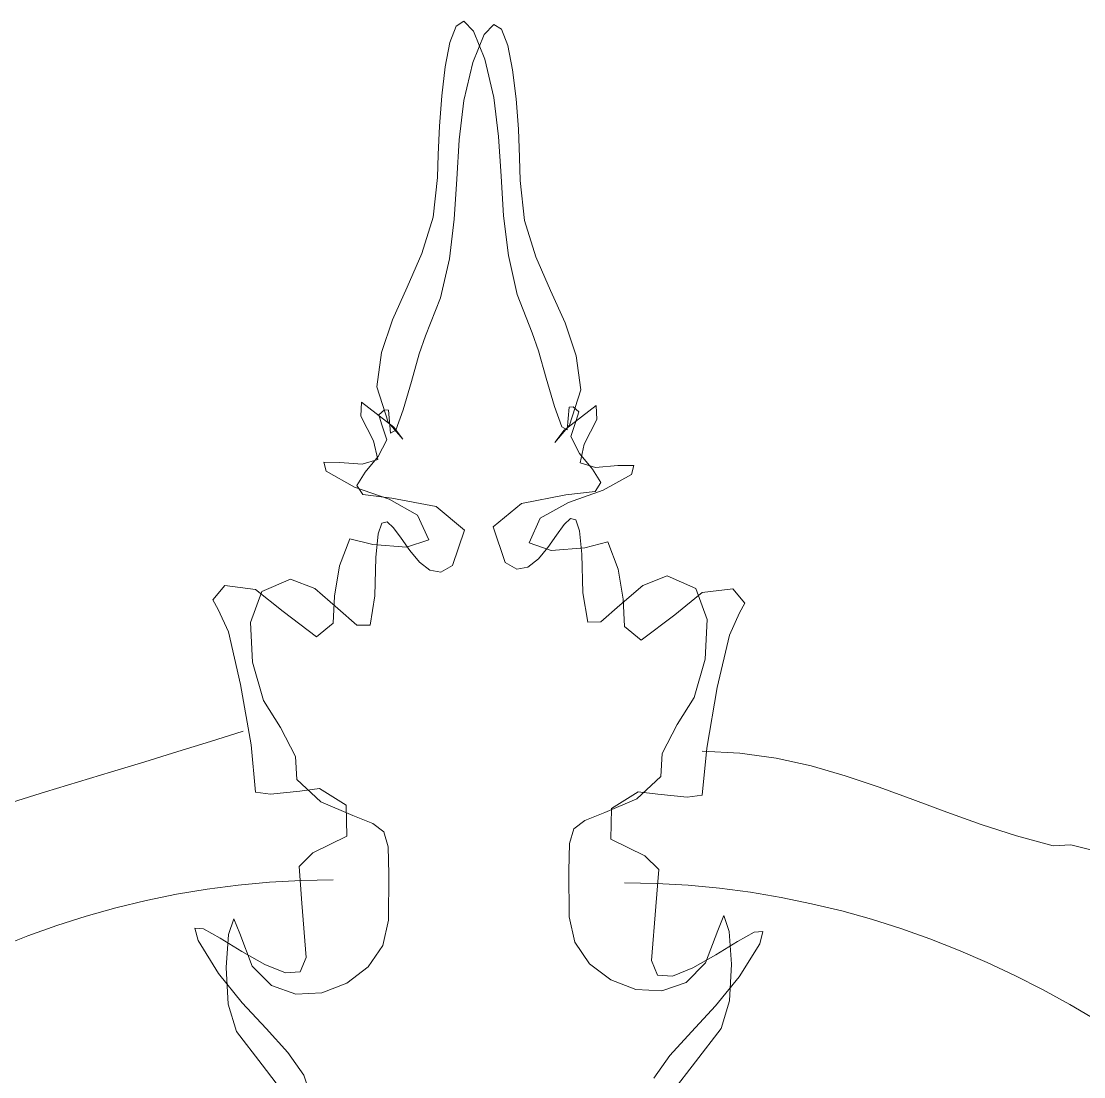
# Model space of a CAD drawing. Header units: centimetres. Extents: x 134057 to 145613, y 5028 to 39996.
# Drawn here: x 141053.73 to 141096.34, y 25276.99 to 25319.31 of the extents above; entities that cross this region are included whole.
import ezdxf

# ---------------------------------------------------------------- set-up
doc = ezdxf.new("R2010")
doc.units = ezdxf.units.CM
doc.layers.add('TEXT', color=3, linetype='Continuous', lineweight=20)

msp = doc.modelspace()

# ---------------------------------------------------------------- linework, layer by layer
at = {"layer": 'TEXT', "color": 2, "linetype": 'Continuous', "lineweight": 13}
for p, q in [((141071.488, 25319.306), (141071.174, 25319.111)), ((141071.488, 25319.306), (141071.174, 25319.111)), ((141071.87, 25318.908), (141071.488, 25319.306)), ((141071.87, 25318.908), (141071.488, 25319.306)), ((141072.298, 25318.781), (141072.681, 25319.179)), ((141072.298, 25318.781), (141072.681, 25319.179)), ((141072.681, 25319.179), (141072.994, 25318.984)), ((141072.681, 25319.179), (141072.994, 25318.984)), ((141071.174, 25319.111), (141070.924, 25318.459)), ((141071.174, 25319.111), (141070.924, 25318.459)), ((141071.841, 25317.655), (141072.298, 25318.781)), ((141071.841, 25317.655), (141072.298, 25318.781)), ((141072.328, 25317.783), (141071.87, 25318.908)), ((141072.328, 25317.783), (141071.87, 25318.908)), ((141072.994, 25318.984), (141073.244, 25318.331)), ((141072.994, 25318.984), (141073.244, 25318.331)), ((141070.924, 25318.459), (141070.732, 25317.483)), ((141070.924, 25318.459), (141070.732, 25317.483)), ((141073.244, 25318.331), (141073.436, 25317.355)), ((141073.244, 25318.331), (141073.436, 25317.355)), ((141070.732, 25317.483), (141070.593, 25316.319)), ((141070.732, 25317.483), (141070.593, 25316.319)), ((141071.487, 25316.124), (141071.841, 25317.655)), ((141071.487, 25316.124), (141071.841, 25317.655)), ((141072.681, 25316.252), (141072.328, 25317.783)), ((141072.681, 25316.252), (141072.328, 25317.783)), ((141073.436, 25317.355), (141073.576, 25316.191)), ((141073.436, 25317.355), (141073.576, 25316.191)), ((141070.593, 25316.319), (141070.5, 25315.101)), ((141070.593, 25316.319), (141070.5, 25315.101)), ((141072.869, 25314.686), (141072.681, 25316.252)), ((141072.869, 25314.686), (141072.681, 25316.252)), ((141073.576, 25316.191), (141073.669, 25314.974)), ((141073.576, 25316.191), (141073.669, 25314.974)), ((141071.3, 25314.558), (141071.487, 25316.124)), ((141071.3, 25314.558), (141071.487, 25316.124)), ((141070.5, 25315.101), (141070.448, 25313.965)), ((141070.5, 25315.101), (141070.448, 25313.965)), ((141073.669, 25314.974), (141073.72, 25313.838)), ((141073.669, 25314.974), (141073.72, 25313.838)), ((141071.195, 25312.97), (141071.3, 25314.558)), ((141071.195, 25312.97), (141071.3, 25314.558)), ((141072.974, 25313.098), (141072.869, 25314.686)), ((141072.974, 25313.098), (141072.869, 25314.686)), ((141070.448, 25313.965), (141070.432, 25313.045)), ((141070.448, 25313.965), (141070.432, 25313.045)), ((141073.72, 25313.838), (141073.736, 25312.917)), ((141073.72, 25313.838), (141073.736, 25312.917)), ((141070.432, 25313.045), (141070.252, 25311.446)), ((141070.432, 25313.045), (141070.252, 25311.446)), ((141071.09, 25311.376), (141071.195, 25312.97)), ((141071.09, 25311.376), (141071.195, 25312.97)), ((141073.079, 25311.503), (141072.974, 25313.098)), ((141073.079, 25311.503), (141072.974, 25313.098)), ((141073.736, 25312.917), (141073.917, 25311.318)), ((141073.736, 25312.917), (141073.917, 25311.318)), ((141073.267, 25309.915), (141073.079, 25311.503)), ((141073.267, 25309.915), (141073.079, 25311.503)), ((141070.252, 25311.446), (141069.801, 25309.997)), ((141070.252, 25311.446), (141069.801, 25309.997)), ((141070.902, 25309.788), (141071.09, 25311.376)), ((141070.902, 25309.788), (141071.09, 25311.376)), ((141073.917, 25311.318), (141074.368, 25309.869)), ((141073.917, 25311.318), (141074.368, 25309.869)), ((141069.801, 25309.997), (141069.214, 25308.646)), ((141069.801, 25309.997), (141069.214, 25308.646)), ((141070.548, 25308.222), (141070.902, 25309.788)), ((141070.548, 25308.222), (141070.902, 25309.788)), ((141073.62, 25308.349), (141073.267, 25309.915)), ((141073.62, 25308.349), (141073.267, 25309.915)), ((141074.368, 25309.869), (141074.954, 25308.518)), ((141074.368, 25309.869), (141074.954, 25308.518)), ((141069.214, 25308.646), (141068.627, 25307.34)), ((141069.214, 25308.646), (141068.627, 25307.34)), ((141074.954, 25308.518), (141075.541, 25307.212)), ((141074.954, 25308.518), (141075.541, 25307.212)), ((141069.946, 25306.691), (141070.548, 25308.222)), ((141069.946, 25306.691), (141070.548, 25308.222)), ((141074.223, 25306.818), (141073.62, 25308.349)), ((141074.223, 25306.818), (141073.62, 25308.349)), ((141068.627, 25307.34), (141068.176, 25306.026)), ((141068.627, 25307.34), (141068.176, 25306.026)), ((141075.541, 25307.212), (141075.992, 25305.899)), ((141075.541, 25307.212), (141075.992, 25305.899)), ((141074.474, 25306.099), (141074.223, 25306.818)), ((141074.474, 25306.099), (141074.223, 25306.818)), ((141069.695, 25305.972), (141069.946, 25306.691)), ((141069.695, 25305.972), (141069.946, 25306.691)), ((141068.176, 25306.026), (141067.996, 25304.652)), ((141068.176, 25306.026), (141067.996, 25304.652)), ((141069.379, 25304.866), (141069.695, 25305.972)), ((141069.379, 25304.866), (141069.695, 25305.972)), ((141074.789, 25304.993), (141074.474, 25306.099)), ((141074.789, 25304.993), (141074.474, 25306.099)), ((141075.992, 25305.899), (141076.173, 25304.525)), ((141075.992, 25305.899), (141076.173, 25304.525)), ((141067.996, 25304.652), (141068.442, 25303.238)), ((141067.996, 25304.652), (141068.442, 25303.238)), ((141069.049, 25303.73), (141069.379, 25304.866)), ((141069.049, 25303.73), (141069.379, 25304.866)), ((141075.119, 25303.857), (141074.789, 25304.993)), ((141075.119, 25303.857), (141074.789, 25304.993)), ((141076.173, 25304.525), (141075.726, 25303.111)), ((141076.173, 25304.525), (141075.726, 25303.111)), ((141067.379, 25304.031), (141067.349, 25303.469)), ((141067.379, 25304.031), (141067.349, 25303.469)), ((141068.673, 25303.028), (141067.379, 25304.031)), ((141068.673, 25303.028), (141067.379, 25304.031)), ((141075.416, 25303.048), (141075.119, 25303.857)), ((141075.416, 25303.048), (141075.119, 25303.857)), ((141075.496, 25302.9), (141076.789, 25303.903)), ((141075.496, 25302.9), (141076.789, 25303.903)), ((141075.712, 25303.84), (141075.63, 25302.923)), ((141075.712, 25303.84), (141075.63, 25302.923)), ((141075.872, 25303.85), (141075.712, 25303.84)), ((141075.872, 25303.85), (141075.712, 25303.84)), ((141076.093, 25303.65), (141075.872, 25303.85)), ((141076.093, 25303.65), (141075.872, 25303.85)), ((141076.789, 25303.903), (141076.819, 25303.342)), ((141076.789, 25303.903), (141076.819, 25303.342)), ((141067.349, 25303.469), (141067.86, 25302.486)), ((141067.349, 25303.469), (141067.86, 25302.486)), ((141068.076, 25303.522), (141068.296, 25303.723)), ((141068.076, 25303.522), (141068.296, 25303.723)), ((141068.186, 25303.171), (141068.076, 25303.522)), ((141068.186, 25303.171), (141068.076, 25303.522)), ((141068.296, 25303.723), (141068.457, 25303.713)), ((141068.296, 25303.723), (141068.457, 25303.713)), ((141068.457, 25303.713), (141068.539, 25302.796)), ((141068.457, 25303.713), (141068.539, 25302.796)), ((141068.753, 25302.92), (141069.049, 25303.73)), ((141068.753, 25302.92), (141069.049, 25303.73)), ((141075.982, 25303.299), (141076.093, 25303.65)), ((141075.982, 25303.299), (141076.093, 25303.65)), ((141068.395, 25302.527), (141068.186, 25303.171)), ((141068.395, 25302.527), (141068.186, 25303.171)), ((141068.442, 25303.238), (141069.039, 25302.547)), ((141068.442, 25303.238), (141069.039, 25302.547)), ((141069.039, 25302.547), (141068.673, 25303.028)), ((141069.039, 25302.547), (141068.673, 25303.028)), ((141075.726, 25303.111), (141075.13, 25302.419)), ((141075.726, 25303.111), (141075.13, 25302.419)), ((141075.63, 25302.923), (141075.416, 25303.048)), ((141075.63, 25302.923), (141075.416, 25303.048)), ((141075.774, 25302.655), (141075.982, 25303.299)), ((141075.774, 25302.655), (141075.982, 25303.299)), ((141076.819, 25303.342), (141076.308, 25302.359)), ((141076.819, 25303.342), (141076.308, 25302.359)), ((141068.051, 25301.858), (141068.395, 25302.527)), ((141068.051, 25301.858), (141068.395, 25302.527)), ((141068.539, 25302.796), (141068.753, 25302.92)), ((141068.539, 25302.796), (141068.753, 25302.92)), ((141075.13, 25302.419), (141075.496, 25302.9)), ((141075.13, 25302.419), (141075.496, 25302.9)), ((141076.118, 25301.985), (141075.774, 25302.655)), ((141076.118, 25301.985), (141075.774, 25302.655)), ((141067.86, 25302.486), (141068.027, 25301.736)), ((141067.86, 25302.486), (141068.027, 25301.736)), ((141076.308, 25302.359), (141076.141, 25301.608)), ((141076.308, 25302.359), (141076.141, 25301.608)), ((141068.027, 25301.736), (141067.408, 25301.551)), ((141068.027, 25301.736), (141067.408, 25301.551)), ((141067.526, 25301.225), (141068.051, 25301.858)), ((141067.526, 25301.225), (141068.051, 25301.858)), ((141076.642, 25301.353), (141076.118, 25301.985)), ((141076.642, 25301.353), (141076.118, 25301.985)), ((141066.515, 25301.619), (141065.864, 25301.629)), ((141065.864, 25301.629), (141065.965, 25301.268)), ((141066.515, 25301.619), (141065.864, 25301.629)), ((141065.864, 25301.629), (141065.965, 25301.268)), ((141065.965, 25301.268), (141067.093, 25300.631)), ((141065.965, 25301.268), (141067.093, 25300.631)), ((141067.408, 25301.551), (141066.515, 25301.619)), ((141067.408, 25301.551), (141066.515, 25301.619)), ((141076.141, 25301.608), (141076.761, 25301.423)), ((141076.141, 25301.608), (141076.761, 25301.423)), ((141076.975, 25300.822), (141076.642, 25301.353)), ((141076.975, 25300.822), (141076.642, 25301.353)), ((141076.761, 25301.423), (141077.653, 25301.492)), ((141076.761, 25301.423), (141077.653, 25301.492)), ((141077.653, 25301.492), (141078.305, 25301.501)), ((141077.653, 25301.492), (141078.305, 25301.501)), ((141078.305, 25301.501), (141078.203, 25301.141)), ((141078.305, 25301.501), (141078.203, 25301.141)), ((141067.193, 25300.694), (141067.526, 25301.225)), ((141067.193, 25300.694), (141067.526, 25301.225)), ((141076.744, 25300.457), (141076.975, 25300.822)), ((141076.744, 25300.457), (141076.975, 25300.822)), ((141078.203, 25301.141), (141077.075, 25300.504)), ((141078.203, 25301.141), (141077.075, 25300.504)), ((141067.093, 25300.631), (141068.492, 25300.145)), ((141067.093, 25300.631), (141068.492, 25300.145)), ((141067.425, 25300.329), (141067.193, 25300.694)), ((141067.425, 25300.329), (141067.193, 25300.694)), ((141075.576, 25300.321), (141076.744, 25300.457)), ((141075.576, 25300.321), (141076.744, 25300.457)), ((141077.075, 25300.504), (141075.676, 25300.018)), ((141077.075, 25300.504), (141075.676, 25300.018)), ((141068.592, 25300.193), (141067.425, 25300.329)), ((141068.592, 25300.193), (141067.425, 25300.329)), ((141068.492, 25300.145), (141069.62, 25299.508)), ((141068.492, 25300.145), (141069.62, 25299.508)), ((141070.367, 25299.852), (141068.592, 25300.193)), ((141070.367, 25299.852), (141068.592, 25300.193)), ((141072.658, 25299.037), (141073.801, 25299.98)), ((141072.658, 25299.037), (141073.801, 25299.98)), ((141073.801, 25299.98), (141075.576, 25300.321)), ((141073.801, 25299.98), (141075.576, 25300.321)), ((141075.676, 25300.018), (141074.548, 25299.381)), ((141075.676, 25300.018), (141074.548, 25299.381)), ((141071.51, 25298.91), (141070.367, 25299.852)), ((141071.51, 25298.91), (141070.367, 25299.852)), ((141068.044, 25298.752), (141068.198, 25299.192)), ((141068.044, 25298.752), (141068.198, 25299.192)), ((141068.198, 25299.192), (141068.407, 25299.239)), ((141068.198, 25299.192), (141068.407, 25299.239)), ((141068.407, 25299.239), (141068.665, 25299)), ((141068.407, 25299.239), (141068.665, 25299)), ((141069.62, 25299.508), (141070.073, 25298.523)), ((141069.62, 25299.508), (141070.073, 25298.523)), ((141074.548, 25299.381), (141074.096, 25298.395)), ((141074.548, 25299.381), (141074.096, 25298.395)), ((141075.503, 25299.127), (141075.199, 25298.707)), ((141075.503, 25299.127), (141075.199, 25298.707)), ((141075.762, 25299.367), (141075.503, 25299.127)), ((141075.762, 25299.367), (141075.503, 25299.127)), ((141075.97, 25299.319), (141075.762, 25299.367)), ((141075.97, 25299.319), (141075.762, 25299.367)), ((141076.125, 25298.879), (141075.97, 25299.319)), ((141076.125, 25298.879), (141075.97, 25299.319)), ((141067.948, 25297.812), (141068.044, 25298.752)), ((141067.948, 25297.812), (141068.044, 25298.752)), ((141068.665, 25299), (141068.97, 25298.58)), ((141068.665, 25299), (141068.97, 25298.58)), ((141071.029, 25297.486), (141071.51, 25298.91)), ((141071.029, 25297.486), (141071.51, 25298.91)), ((141073.14, 25297.613), (141072.658, 25299.037)), ((141073.14, 25297.613), (141072.658, 25299.037)), ((141075.199, 25298.707), (141074.853, 25298.212)), ((141075.199, 25298.707), (141074.853, 25298.212)), ((141076.22, 25297.94), (141076.125, 25298.879)), ((141076.22, 25297.94), (141076.125, 25298.879)), ((141066.913, 25298.561), (141066.497, 25297.473)), ((141066.913, 25298.561), (141066.497, 25297.473)), ((141067.831, 25298.328), (141066.913, 25298.561)), ((141067.831, 25298.328), (141066.913, 25298.561)), ((141069.18, 25298.222), (141067.831, 25298.328)), ((141069.18, 25298.222), (141067.831, 25298.328)), ((141068.97, 25298.58), (141069.316, 25298.085)), ((141068.97, 25298.58), (141069.316, 25298.085)), ((141070.073, 25298.523), (141069.18, 25298.222)), ((141070.073, 25298.523), (141069.18, 25298.222)), ((141074.096, 25298.395), (141074.988, 25298.095)), ((141074.096, 25298.395), (141074.988, 25298.095)), ((141076.338, 25298.201), (141077.256, 25298.433)), ((141076.338, 25298.201), (141077.256, 25298.433)), ((141077.256, 25298.433), (141077.672, 25297.345)), ((141077.256, 25298.433), (141077.672, 25297.345)), ((141069.316, 25298.085), (141069.699, 25297.622)), ((141069.316, 25298.085), (141069.699, 25297.622)), ((141074.853, 25298.212), (141074.47, 25297.75)), ((141074.853, 25298.212), (141074.47, 25297.75)), ((141074.988, 25298.095), (141076.338, 25298.201)), ((141074.988, 25298.095), (141076.338, 25298.201)), ((141076.253, 25296.395), (141076.22, 25297.94)), ((141076.253, 25296.395), (141076.22, 25297.94)), ((141066.497, 25297.473), (141066.291, 25296.265)), ((141066.497, 25297.473), (141066.291, 25296.265)), ((141067.915, 25296.267), (141067.948, 25297.812)), ((141067.915, 25296.267), (141067.948, 25297.812)), ((141069.699, 25297.622), (141070.115, 25297.297)), ((141069.699, 25297.622), (141070.115, 25297.297)), ((141070.56, 25297.216), (141071.029, 25297.486)), ((141070.56, 25297.216), (141071.029, 25297.486)), ((141073.609, 25297.344), (141073.14, 25297.613)), ((141073.609, 25297.344), (141073.14, 25297.613)), ((141074.054, 25297.425), (141073.609, 25297.344)), ((141074.054, 25297.425), (141073.609, 25297.344)), ((141074.47, 25297.75), (141074.054, 25297.425)), ((141074.47, 25297.75), (141074.054, 25297.425)), ((141070.115, 25297.297), (141070.56, 25297.216)), ((141070.115, 25297.297), (141070.56, 25297.216)), ((141077.672, 25297.345), (141077.877, 25296.137)), ((141077.672, 25297.345), (141077.877, 25296.137)), ((141079.637, 25297.072), (141078.662, 25296.689)), ((141079.637, 25297.072), (141078.662, 25296.689)), ((141080.784, 25296.569), (141079.637, 25297.072)), ((141080.784, 25296.569), (141079.637, 25297.072)), ((141061.894, 25296.681), (141061.418, 25296.109)), ((141061.894, 25296.681), (141061.418, 25296.109)), ((141063.123, 25296.53), (141061.894, 25296.681)), ((141063.123, 25296.53), (141061.894, 25296.681)), ((141063.384, 25296.442), (141064.531, 25296.944)), ((141063.384, 25296.442), (141064.531, 25296.944)), ((141064.531, 25296.944), (141065.507, 25296.562)), ((141064.531, 25296.944), (141065.507, 25296.562)), ((141065.507, 25296.562), (141066.424, 25295.77)), ((141065.507, 25296.562), (141066.424, 25295.77)), ((141078.662, 25296.689), (141077.744, 25295.898)), ((141078.662, 25296.689), (141077.744, 25295.898)), ((141081.242, 25295.326), (141080.784, 25296.569)), ((141081.242, 25295.326), (141080.784, 25296.569)), ((141081.046, 25296.403), (141082.274, 25296.553)), ((141081.046, 25296.403), (141082.274, 25296.553)), ((141082.274, 25296.553), (141082.75, 25295.982)), ((141082.274, 25296.553), (141082.75, 25295.982)), ((141062.926, 25295.199), (141063.384, 25296.442)), ((141062.926, 25295.199), (141063.384, 25296.442)), ((141064.231, 25295.638), (141063.123, 25296.53)), ((141064.231, 25295.638), (141063.123, 25296.53)), ((141066.291, 25296.265), (141066.236, 25295.177)), ((141066.291, 25296.265), (141066.236, 25295.177)), ((141067.719, 25295.09), (141067.915, 25296.267)), ((141067.719, 25295.09), (141067.915, 25296.267)), ((141076.449, 25295.218), (141076.253, 25296.395)), ((141076.449, 25295.218), (141076.253, 25296.395)), ((141077.877, 25296.137), (141077.932, 25295.049)), ((141077.877, 25296.137), (141077.932, 25295.049)), ((141079.938, 25295.51), (141081.046, 25296.403)), ((141079.938, 25295.51), (141081.046, 25296.403)), ((141061.418, 25296.109), (141061.634, 25295.718)), ((141061.418, 25296.109), (141061.634, 25295.718)), ((141061.634, 25295.718), (141062.038, 25294.823)), ((141061.634, 25295.718), (141062.038, 25294.823)), ((141066.424, 25295.77), (141067.192, 25295.102)), ((141066.424, 25295.77), (141067.192, 25295.102)), ((141077.744, 25295.898), (141076.976, 25295.23)), ((141077.744, 25295.898), (141076.976, 25295.23)), ((141082.75, 25295.982), (141082.535, 25295.591)), ((141082.75, 25295.982), (141082.535, 25295.591)), ((141065.579, 25294.625), (141064.231, 25295.638)), ((141065.579, 25294.625), (141064.231, 25295.638)), ((141078.589, 25294.498), (141079.938, 25295.51)), ((141078.589, 25294.498), (141079.938, 25295.51)), ((141081.167, 25293.739), (141081.242, 25295.326)), ((141081.167, 25293.739), (141081.242, 25295.326)), ((141082.535, 25295.591), (141082.131, 25294.696)), ((141082.535, 25295.591), (141082.131, 25294.696)), ((141063.001, 25293.611), (141062.926, 25295.199)), ((141063.001, 25293.611), (141062.926, 25295.199)), ((141066.236, 25295.177), (141065.579, 25294.625)), ((141066.236, 25295.177), (141065.579, 25294.625)), ((141067.192, 25295.102), (141067.719, 25295.09)), ((141067.192, 25295.102), (141067.719, 25295.09)), ((141076.976, 25295.23), (141076.449, 25295.218)), ((141076.976, 25295.23), (141076.449, 25295.218)), ((141077.932, 25295.049), (141078.589, 25294.498)), ((141077.932, 25295.049), (141078.589, 25294.498)), ((141062.038, 25294.823), (141062.53, 25292.723)), ((141062.038, 25294.823), (141062.53, 25292.723)), ((141082.131, 25294.696), (141081.638, 25292.596)), ((141082.131, 25294.696), (141081.638, 25292.596)), ((141063.453, 25292.075), (141063.001, 25293.611)), ((141063.453, 25292.075), (141063.001, 25293.611)), ((141080.716, 25292.203), (141081.167, 25293.739)), ((141080.716, 25292.203), (141081.167, 25293.739)), ((141062.53, 25292.723), (141062.947, 25290.293)), ((141062.53, 25292.723), (141062.947, 25290.293)), ((141081.638, 25292.596), (141081.221, 25290.165)), ((141081.638, 25292.596), (141081.221, 25290.165)), ((141064.125, 25290.988), (141063.453, 25292.075)), ((141064.125, 25290.988), (141063.453, 25292.075)), ((141080.043, 25291.116), (141080.716, 25292.203)), ((141080.043, 25291.116), (141080.716, 25292.203)), ((141079.442, 25289.952), (141080.043, 25291.116)), ((141079.442, 25289.952), (141080.043, 25291.116)), ((141062.636, 25290.853), (141061.325, 25290.435)), ((141064.727, 25289.825), (141064.125, 25290.988)), ((141064.727, 25289.825), (141064.125, 25290.988)), ((141061.325, 25290.435), (141060.007, 25290.026)), ((141062.947, 25290.293), (141063.123, 25288.408)), ((141062.947, 25290.293), (141063.123, 25288.408)), ((141081.221, 25290.165), (141081.046, 25288.281)), ((141081.221, 25290.165), (141081.046, 25288.281)), ((141060.007, 25290.026), (141058.684, 25289.622)), ((141064.787, 25288.903), (141064.727, 25289.825)), ((141064.787, 25288.903), (141064.727, 25289.825)), ((141079.382, 25289.03), (141079.442, 25289.952)), ((141079.382, 25289.03), (141079.442, 25289.952)), ((141082.555, 25289.967), (141081.046, 25290.041)), ((141084.004, 25289.763), (141082.555, 25289.967)), ((141085.409, 25289.452), (141084.004, 25289.763)), ((141058.684, 25289.622), (141057.357, 25289.222)), ((141086.781, 25289.057), (141085.409, 25289.452)), ((141057.357, 25289.222), (141056.03, 25288.821)), ((141065.75, 25288.01), (141064.787, 25288.903)), ((141065.75, 25288.01), (141064.787, 25288.903)), ((141078.419, 25288.138), (141079.382, 25289.03)), ((141078.419, 25288.138), (141079.382, 25289.03)), ((141088.136, 25288.602), (141086.781, 25289.057)), ((141056.03, 25288.821), (141054.703, 25288.416)), ((141063.729, 25288.323), (141064.907, 25288.448)), ((141063.729, 25288.323), (141064.907, 25288.448)), ((141064.907, 25288.448), (141065.695, 25288.544)), ((141064.907, 25288.448), (141065.695, 25288.544)), ((141065.695, 25288.544), (141066.767, 25287.877)), ((141065.695, 25288.544), (141066.767, 25287.877)), ((141089.486, 25288.111), (141088.136, 25288.602)), ((141054.703, 25288.416), (141053.379, 25288.004)), ((141063.123, 25288.408), (141063.729, 25288.323)), ((141063.123, 25288.408), (141063.729, 25288.323)), ((141077.137, 25287.589), (141078.419, 25288.138)), ((141077.137, 25287.589), (141078.419, 25288.138)), ((141078.474, 25288.416), (141077.401, 25287.749)), ((141078.474, 25288.416), (141077.401, 25287.749)), ((141079.261, 25288.321), (141078.474, 25288.416)), ((141079.261, 25288.321), (141078.474, 25288.416)), ((141080.439, 25288.196), (141079.261, 25288.321)), ((141080.439, 25288.196), (141079.261, 25288.321)), ((141081.046, 25288.281), (141080.439, 25288.196)), ((141081.046, 25288.281), (141080.439, 25288.196)), ((141090.847, 25287.606), (141089.486, 25288.111)), ((141067.031, 25287.462), (141065.75, 25288.01)), ((141067.031, 25287.462), (141065.75, 25288.01)), ((141066.767, 25287.877), (141066.788, 25286.639)), ((141066.767, 25287.877), (141066.788, 25286.639)), ((141077.401, 25287.749), (141077.381, 25286.511)), ((141077.401, 25287.749), (141077.381, 25286.511)), ((141092.23, 25287.112), (141090.847, 25287.606)), ((141067.835, 25287.143), (141067.031, 25287.462)), ((141067.835, 25287.143), (141067.031, 25287.462)), ((141075.898, 25286.936), (141076.333, 25287.27)), ((141075.898, 25286.936), (141076.333, 25287.27)), ((141076.333, 25287.27), (141077.137, 25287.589)), ((141076.333, 25287.27), (141077.137, 25287.589)), ((141068.271, 25286.809), (141067.835, 25287.143)), ((141068.271, 25286.809), (141067.835, 25287.143)), ((141068.447, 25286.215), (141068.271, 25286.809)), ((141068.447, 25286.215), (141068.271, 25286.809)), ((141075.722, 25286.343), (141075.898, 25286.936)), ((141075.722, 25286.343), (141075.898, 25286.936)), ((141093.652, 25286.653), (141092.23, 25287.112)), ((141066.788, 25286.639), (141065.424, 25285.972)), ((141066.788, 25286.639), (141065.424, 25285.972)), ((141075.696, 25285.245), (141075.722, 25286.343)), ((141075.696, 25285.245), (141075.722, 25286.343)), ((141077.381, 25286.511), (141078.745, 25285.844)), ((141077.381, 25286.511), (141078.745, 25285.844)), ((141095.124, 25286.25), (141093.652, 25286.653)), ((141065.424, 25285.972), (141064.872, 25285.425)), ((141065.424, 25285.972), (141064.872, 25285.425)), ((141068.473, 25285.118), (141068.447, 25286.215)), ((141068.473, 25285.118), (141068.447, 25286.215)), ((141095.829, 25286.284), (141095.124, 25286.25)), ((141097.515, 25285.869), (141095.829, 25286.284)), ((141078.745, 25285.844), (141079.296, 25285.298)), ((141078.745, 25285.844), (141079.296, 25285.298)), ((141064.872, 25285.425), (141064.983, 25283.946)), ((141064.872, 25285.425), (141064.983, 25283.946)), ((141068.457, 25283.272), (141068.473, 25285.118)), ((141068.457, 25283.272), (141068.473, 25285.118)), ((141075.712, 25283.4), (141075.696, 25285.245)), ((141075.712, 25283.4), (141075.696, 25285.245)), ((141079.296, 25285.298), (141079.186, 25283.819)), ((141079.296, 25285.298), (141079.186, 25283.819)), ((141061.189, 25284.515), (141062.433, 25284.677)), ((141061.189, 25284.515), (141062.433, 25284.677)), ((141062.433, 25284.677), (141063.689, 25284.794)), ((141062.433, 25284.677), (141063.689, 25284.794)), ((141063.689, 25284.794), (141064.957, 25284.865)), ((141063.689, 25284.794), (141064.957, 25284.865)), ((141064.957, 25284.865), (141066.236, 25284.889)), ((141064.957, 25284.865), (141066.236, 25284.889)), ((141079.212, 25284.737), (141077.932, 25284.761)), ((141079.212, 25284.737), (141077.932, 25284.761)), ((141080.48, 25284.667), (141079.212, 25284.737)), ((141080.48, 25284.667), (141079.212, 25284.737)), ((141081.736, 25284.549), (141080.48, 25284.667)), ((141081.736, 25284.549), (141080.48, 25284.667)), ((141058.737, 25284.058), (141059.957, 25284.308)), ((141058.737, 25284.058), (141059.957, 25284.308)), ((141059.957, 25284.308), (141061.189, 25284.515)), ((141059.957, 25284.308), (141061.189, 25284.515)), ((141082.98, 25284.387), (141081.736, 25284.549)), ((141082.98, 25284.387), (141081.736, 25284.549)), ((141084.212, 25284.181), (141082.98, 25284.387)), ((141084.212, 25284.181), (141082.98, 25284.387)), ((141056.338, 25283.433), (141057.531, 25283.766)), ((141056.338, 25283.433), (141057.531, 25283.766)), ((141057.531, 25283.766), (141058.737, 25284.058)), ((141057.531, 25283.766), (141058.737, 25284.058)), ((141064.983, 25283.946), (141065.153, 25281.775)), ((141064.983, 25283.946), (141065.153, 25281.775)), ((141079.186, 25283.819), (141079.015, 25281.648)), ((141079.186, 25283.819), (141079.015, 25281.648)), ((141085.431, 25283.931), (141084.212, 25284.181)), ((141085.431, 25283.931), (141084.212, 25284.181)), ((141086.638, 25283.639), (141085.431, 25283.931)), ((141086.638, 25283.639), (141085.431, 25283.931)), ((141055.158, 25283.059), (141056.338, 25283.433)), ((141055.158, 25283.059), (141056.338, 25283.433)), ((141075.934, 25282.388), (141075.712, 25283.4)), ((141075.934, 25282.388), (141075.712, 25283.4)), ((141081.916, 25283.451), (141081.668, 25282.858)), ((141081.916, 25283.451), (141081.668, 25282.858)), ((141082.125, 25282.822), (141081.916, 25283.451)), ((141082.125, 25282.822), (141081.916, 25283.451)), ((141087.831, 25283.305), (141086.638, 25283.639)), ((141087.831, 25283.305), (141086.638, 25283.639)), ((141053.993, 25282.646), (141055.158, 25283.059)), ((141053.993, 25282.646), (141055.158, 25283.059)), ((141061.041, 25282.918), (141060.697, 25282.945)), ((141060.697, 25282.945), (141060.821, 25282.452)), ((141061.041, 25282.918), (141060.697, 25282.945)), ((141060.697, 25282.945), (141060.821, 25282.452)), ((141061.716, 25282.547), (141061.041, 25282.918)), ((141061.716, 25282.547), (141061.041, 25282.918)), ((141062.044, 25282.694), (141062.253, 25283.323)), ((141062.044, 25282.694), (141062.253, 25283.323)), ((141062.253, 25283.323), (141062.501, 25282.731)), ((141062.253, 25283.323), (141062.501, 25282.731)), ((141068.234, 25282.261), (141068.457, 25283.272)), ((141068.234, 25282.261), (141068.457, 25283.272)), ((141089.01, 25282.932), (141087.831, 25283.305)), ((141089.01, 25282.932), (141087.831, 25283.305)), ((141090.176, 25282.519), (141089.01, 25282.932)), ((141090.176, 25282.519), (141089.01, 25282.932)), ((141052.841, 25282.194), (141053.993, 25282.646)), ((141052.841, 25282.194), (141053.993, 25282.646)), ((141062.581, 25282.012), (141061.716, 25282.547)), ((141062.581, 25282.012), (141061.716, 25282.547)), ((141061.945, 25281.376), (141062.044, 25282.694)), ((141061.945, 25281.376), (141062.044, 25282.694)), ((141062.501, 25282.731), (141062.99, 25281.433)), ((141062.501, 25282.731), (141062.99, 25281.433)), ((141081.668, 25282.858), (141081.179, 25281.56)), ((141081.668, 25282.858), (141081.179, 25281.56)), ((141082.223, 25281.504), (141082.125, 25282.822)), ((141082.223, 25281.504), (141082.125, 25282.822)), ((141082.452, 25282.42), (141083.127, 25282.79)), ((141082.452, 25282.42), (141083.127, 25282.79)), ((141083.127, 25282.79), (141083.472, 25282.818)), ((141083.127, 25282.79), (141083.472, 25282.818)), ((141083.472, 25282.818), (141083.347, 25282.325)), ((141083.472, 25282.818), (141083.347, 25282.325)), ((141091.327, 25282.067), (141090.176, 25282.519)), ((141091.327, 25282.067), (141090.176, 25282.519)), ((141060.821, 25282.452), (141061.639, 25281.126)), ((141060.821, 25282.452), (141061.639, 25281.126)), ((141067.64, 25281.398), (141068.234, 25282.261)), ((141067.64, 25281.398), (141068.234, 25282.261)), ((141076.528, 25281.526), (141075.934, 25282.388)), ((141076.528, 25281.526), (141075.934, 25282.388)), ((141081.587, 25281.885), (141082.452, 25282.42)), ((141081.587, 25281.885), (141082.452, 25282.42)), ((141083.347, 25282.325), (141082.529, 25280.998)), ((141083.347, 25282.325), (141082.529, 25280.998)), ((141092.464, 25281.578), (141091.327, 25282.067)), ((141092.464, 25281.578), (141091.327, 25282.067)), ((141063.497, 25281.49), (141062.581, 25282.012)), ((141063.497, 25281.49), (141062.581, 25282.012)), ((141065.153, 25281.775), (141064.923, 25281.194)), ((141065.153, 25281.775), (141064.923, 25281.194)), ((141079.015, 25281.648), (141079.246, 25281.066)), ((141079.015, 25281.648), (141079.246, 25281.066)), ((141080.672, 25281.362), (141081.587, 25281.885)), ((141080.672, 25281.362), (141081.587, 25281.885)), ((141062.029, 25279.902), (141061.945, 25281.376)), ((141062.029, 25279.902), (141061.945, 25281.376)), ((141062.99, 25281.433), (141063.774, 25280.645)), ((141062.99, 25281.433), (141063.774, 25280.645)), ((141064.324, 25281.158), (141063.497, 25281.49)), ((141064.324, 25281.158), (141063.497, 25281.49)), ((141066.786, 25280.745), (141067.64, 25281.398)), ((141066.786, 25280.745), (141067.64, 25281.398)), ((141077.382, 25280.873), (141076.528, 25281.526)), ((141077.382, 25280.873), (141076.528, 25281.526)), ((141079.845, 25281.03), (141080.672, 25281.362)), ((141079.845, 25281.03), (141080.672, 25281.362)), ((141081.179, 25281.56), (141080.394, 25280.773)), ((141081.179, 25281.56), (141080.394, 25280.773)), ((141082.14, 25280.03), (141082.223, 25281.504)), ((141082.14, 25280.03), (141082.223, 25281.504)), ((141093.586, 25281.052), (141092.464, 25281.578)), ((141093.586, 25281.052), (141092.464, 25281.578)), ((141061.639, 25281.126), (141062.592, 25279.963)), ((141061.639, 25281.126), (141062.592, 25279.963)), ((141064.923, 25281.194), (141064.324, 25281.158)), ((141064.923, 25281.194), (141064.324, 25281.158)), ((141078.385, 25280.489), (141077.382, 25280.873)), ((141078.385, 25280.489), (141077.382, 25280.873)), ((141079.246, 25281.066), (141079.845, 25281.03)), ((141079.246, 25281.066), (141079.845, 25281.03)), ((141082.529, 25280.998), (141081.577, 25279.835)), ((141082.529, 25280.998), (141081.577, 25279.835)), ((141094.693, 25280.491), (141093.586, 25281.052)), ((141094.693, 25280.491), (141093.586, 25281.052)), ((141063.774, 25280.645), (141064.742, 25280.309)), ((141063.774, 25280.645), (141064.742, 25280.309)), ((141064.742, 25280.309), (141065.783, 25280.362)), ((141064.742, 25280.309), (141065.783, 25280.362)), ((141065.783, 25280.362), (141066.786, 25280.745)), ((141065.783, 25280.362), (141066.786, 25280.745)), ((141079.426, 25280.436), (141078.385, 25280.489)), ((141079.426, 25280.436), (141078.385, 25280.489)), ((141080.394, 25280.773), (141079.426, 25280.436)), ((141080.394, 25280.773), (141079.426, 25280.436)), ((141095.784, 25279.895), (141094.693, 25280.491)), ((141095.784, 25279.895), (141094.693, 25280.491)), ((141062.592, 25279.963), (141063.56, 25278.923)), ((141062.592, 25279.963), (141063.56, 25278.923)), ((141081.803, 25278.933), (141082.14, 25280.03)), ((141081.803, 25278.933), (141082.14, 25280.03)), ((141062.365, 25278.805), (141062.029, 25279.902)), ((141062.365, 25278.805), (141062.029, 25279.902)), ((141081.577, 25279.835), (141080.608, 25278.796)), ((141081.577, 25279.835), (141080.608, 25278.796)), ((141096.859, 25279.266), (141095.784, 25279.895)), ((141096.859, 25279.266), (141095.784, 25279.895)), ((141063.4, 25277.469), (141062.365, 25278.805)), ((141063.4, 25277.469), (141062.365, 25278.805)), ((141063.56, 25278.923), (141064.425, 25277.968)), ((141063.56, 25278.923), (141064.425, 25277.968)), ((141080.608, 25278.796), (141079.743, 25277.841)), ((141080.608, 25278.796), (141079.743, 25277.841)), ((141080.769, 25277.596), (141081.803, 25278.933)), ((141080.769, 25277.596), (141081.803, 25278.933)), ((141064.425, 25277.968), (141065.069, 25277.057)), ((141064.425, 25277.968), (141065.069, 25277.057)), ((141079.743, 25277.841), (141079.1, 25276.93)), ((141079.743, 25277.841), (141079.1, 25276.93)), ((141064.345, 25276.233), (141063.4, 25277.469)), ((141064.345, 25276.233), (141063.4, 25277.469)), ((141079.823, 25276.361), (141080.769, 25277.596)), ((141079.823, 25276.361), (141080.769, 25277.596)), ((141065.069, 25277.057), (141065.371, 25276.151)), ((141065.069, 25277.057), (141065.371, 25276.151))]:
    msp.add_line(p, q, dxfattribs=at)

doc.saveas('drawing.dxf')
